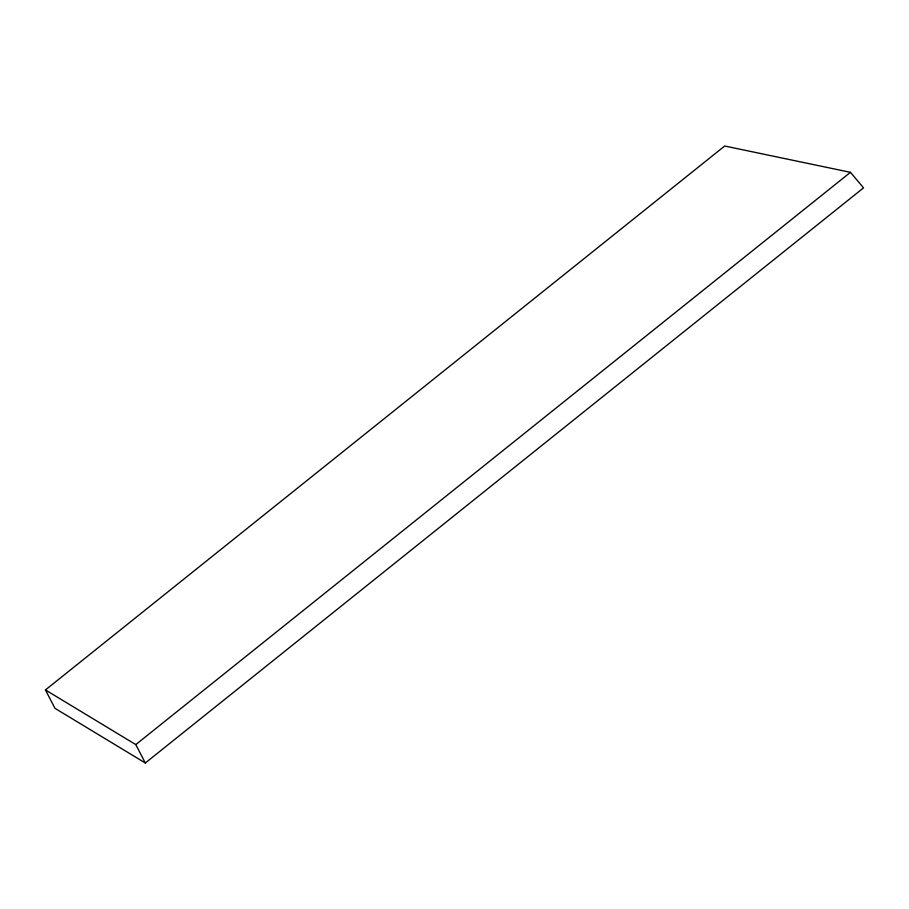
<?xml version="1.0" encoding="UTF-8"?>
<svg xmlns="http://www.w3.org/2000/svg" width="909" height="909" viewBox="0 0 909 909"><rect width="100%" height="100%" fill="white"/><g stroke="black" fill="none" stroke-linecap="round" stroke-linejoin="round"><path stroke-width="1.36" d="M45.45 689.942L724.7 146.019L850.449 172.324L863.55 187.856L145.326 762.981L54.972 708.327L45.45 689.942L135.805 744.596L145.326 762.981M135.805 744.596L850.449 172.324"/></g></svg>
